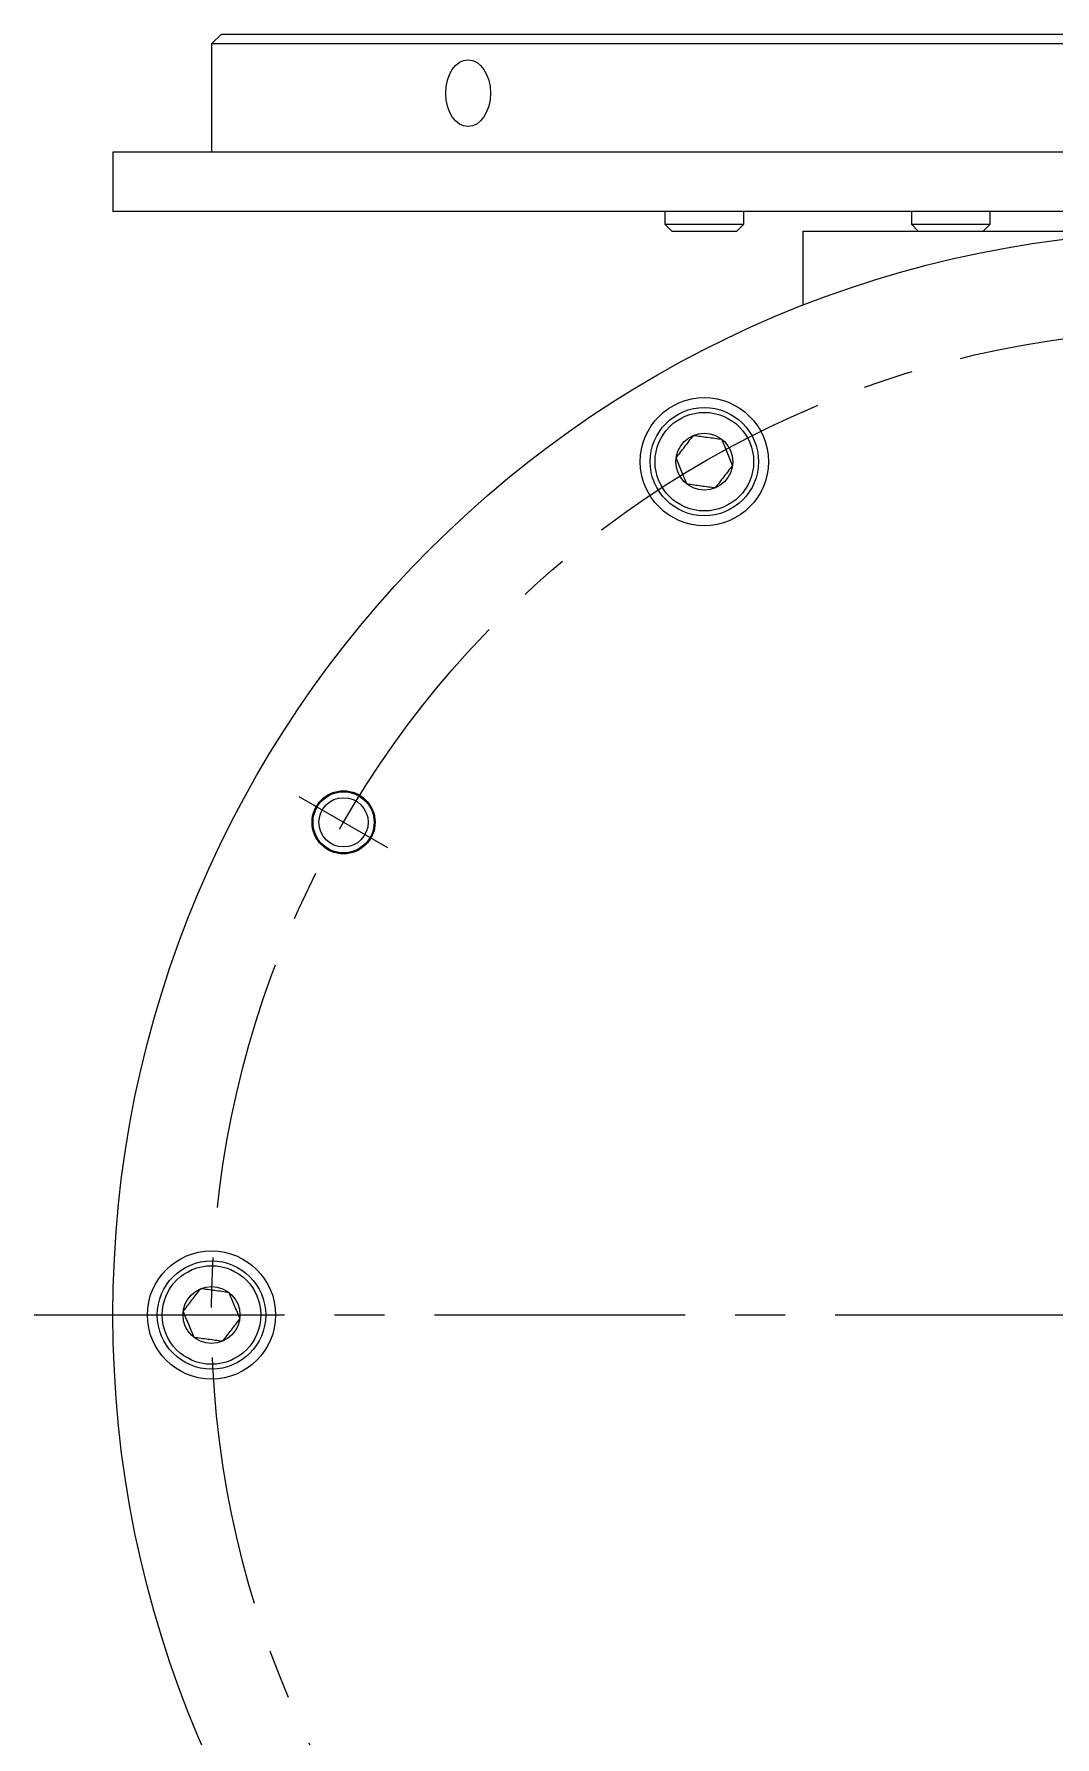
# Model space of a CAD drawing. Extents: x -151 to 841, y 0 to 594.
# Drawn here: x 622 to 673.8, y 275.6 to 362 of the extents above; entities that cross this region are included whole.
import ezdxf

# ---------------------------------------------------------------- set-up
doc = ezdxf.new("R2010")
doc.units = 0
doc.linetypes.add('CENTERX2', pattern=[20.32, 12.7, -2.54, 2.54, -2.54])
doc.layers.get('0').update_dxf_attribs({"linetype": 'CONTINUOUS'})
doc.layers.add('$TD_AUDIT_GENERATED__25B7_', color=1, linetype='CENTERX2')

# ---------------------------------------------------------------- blocks, each defined once
blk = doc.blocks.new('*U130')
at = {"layer": '$TD_AUDIT_GENERATED__25B7_'}
blk.add_line((-1.3, -2.252), (1.3, 2.252), dxfattribs=at)
blk = doc.blocks.new('*U131')
at = {"color": 0, "linetype": 'BYBLOCK', "rotation": 60}
blk.add_blockref('*U130', (151.744, 306.926), dxfattribs=at)

msp = doc.modelspace()

# ---------------------------------------------------------------- linework, layer by layer
at = {"layer": '$TD_AUDIT_GENERATED__25B7_'}
msp.add_line((622, 297), (740, 297), dxfattribs=at)
msp.add_circle((681, 297), 50, dxfattribs=at)
at = {"color": 7, "linetype": 'CONTINUOUS'}
for p, q in [((631.5, 362), (631, 361.5)), ((631, 361.5), (631, 356)), ((631, 361.5), (631, 360.629)), ((731, 361.5), (631, 361.5)), ((631.5, 362), (730.5, 362)), ((626, 356), (626, 353)), ((736, 356), (626, 356)), ((736, 353), (626, 353)), ((654, 353), (654, 352.35)), ((658, 352.35), (658, 353)), ((666.5, 353), (666.5, 352.35)), ((670.5, 352.35), (670.5, 353)), ((654, 352.35), (654.35, 352)), ((654, 352.35), (658, 352.35)), ((654.35, 352), (657.65, 352)), ((657.65, 352), (658, 352.35)), ((661, 352), (661, 348.235)), ((661, 352), (701, 352)), ((666.5, 352.35), (666.85, 352)), ((666.5, 352.35), (670.5, 352.35)), ((670.15, 352), (670.5, 352.35))]:
    msp.add_line(p, q, dxfattribs=at)
for centre, radius in [((681, 297), 55), ((656, 340.301), 3.25), ((656, 340.301), 2.75), ((656, 340.301), 2.5), ((656, 340.301), 1.443), ((637.699, 322), 1.6), ((637.699, 322), 1.55), ((637.699, 322), 1.25), ((631, 297), 3.25), ((631, 297), 2.75), ((631, 297), 2.5), ((631, 297), 1.443)]:
    msp.add_circle(centre, radius, dxfattribs=at)
msp.add_ellipse((644.017, 359), major_axis=(0, 1.699), ratio=0.667151)
for points, knots in [([(654.57, 340.495), (654.714, 340.681), (654.86, 340.87), (655.16, 341.259), (655.308, 341.45), (655.452, 341.637)], [0, 0, 0, 0, 0.5, 0.5, 1, 1, 1, 1]), ([(655.452, 341.637), (655.686, 341.605), (655.923, 341.573), (656.409, 341.507), (656.649, 341.475), (656.883, 341.443)], [0, 0, 0, 0, 0.5, 0.5, 1, 1, 1, 1]), ([(657.43, 340.108), (657.341, 340.325), (657.249, 340.55), (657.11, 340.889), (657.063, 341.003), (656.972, 341.226), (656.927, 341.335), (656.883, 341.443)], [0, 0, 0, 0, 0.5, 0.5, 0.75, 0.75, 1, 1, 1, 1]), ([(655.117, 339.159), (655.028, 339.376), (654.936, 339.601), (654.797, 339.94), (654.75, 340.054), (654.659, 340.277), (654.614, 340.387), (654.57, 340.495)], [0, 0, 0, 0, 0.5, 0.5, 0.75, 0.75, 1, 1, 1, 1]), ([(657.43, 340.108), (657.286, 339.921), (657.14, 339.732), (656.84, 339.344), (656.692, 339.153), (656.548, 338.966)], [0, 0, 0, 0, 0.5, 0.5, 1, 1, 1, 1]), ([(656.548, 338.966), (656.314, 338.997), (656.077, 339.029), (655.591, 339.095), (655.351, 339.128), (655.117, 339.159)], [0, 0, 0, 0, 0.5, 0.5, 1, 1, 1, 1]), ([(629.57, 297.193), (629.714, 297.38), (629.86, 297.569), (630.16, 297.957), (630.308, 298.149), (630.452, 298.335)], [0, 0, 0, 0, 0.5, 0.5, 1, 1, 1, 1]), ([(631.883, 298.142), (631.65, 298.174), (631.409, 298.206), (631.046, 298.255), (630.924, 298.272), (630.685, 298.304), (630.568, 298.32), (630.452, 298.335)], [0, 0, 0, 0, 0.5, 0.5, 0.75, 0.75, 1, 1, 1, 1]), ([(631.883, 298.142), (631.972, 297.924), (632.063, 297.703), (632.249, 297.249), (632.341, 297.025), (632.43, 296.807)], [0, 0, 0, 0, 0.5, 0.5, 1, 1, 1, 1]), ([(630.117, 295.858), (630.028, 296.076), (629.937, 296.297), (629.751, 296.751), (629.659, 296.975), (629.57, 297.193)], [0, 0, 0, 0, 0.5, 0.5, 1, 1, 1, 1]), ([(632.43, 296.807), (632.286, 296.62), (632.14, 296.431), (631.84, 296.043), (631.692, 295.851), (631.548, 295.665)], [0, 0, 0, 0, 0.5, 0.5, 1, 1, 1, 1]), ([(631.548, 295.665), (631.315, 295.696), (631.074, 295.729), (630.711, 295.778), (630.589, 295.794), (630.35, 295.826), (630.233, 295.842), (630.117, 295.858)], [0, 0, 0, 0, 0.5, 0.5, 0.75, 0.75, 1, 1, 1, 1])]:
    msp.add_open_spline(points, degree=3, knots=knots, dxfattribs=at)

# ---------------------------------------------------------------- block references
at = {"rotation": 30}
msp.add_blockref('*U131', (659.748, -19.678), dxfattribs=at)

doc.saveas('drawing.dxf')
